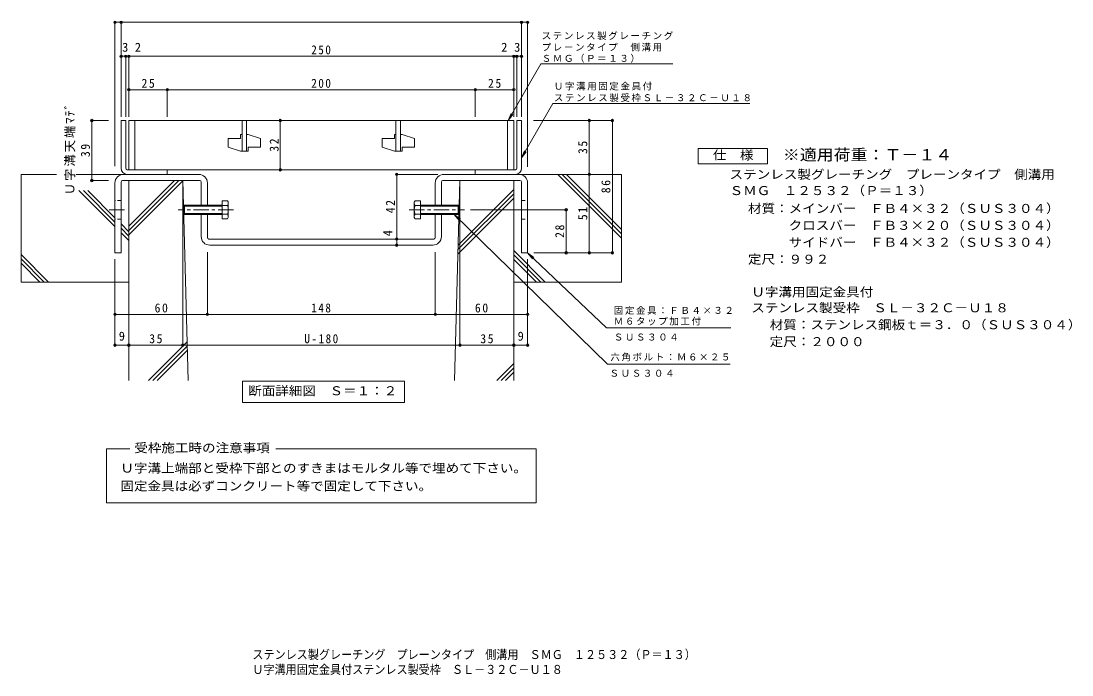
# Model space of a CAD drawing. Units: millimetres, scale not verified. Extents: x -243 to 440, y -388 to 295.
# Drawn here: x -243 to 440, y -388 to 37 of the extents above; entities that cross this region are included whole.
import ezdxf
from ezdxf.enums import TextEntityAlignment as Align

# ---------------------------------------------------------------- set-up
doc = ezdxf.new("R2010")
doc.units = ezdxf.units.MM
doc.header["$LTSCALE"] = 2
doc.header["$PDMODE"] = 32
doc.header["$PDSIZE"] = 1.6
doc.linetypes.add('CHAIN1', pattern=[8, 5, -1, 1, -1])
doc.linetypes.add('DASHED1', pattern=[1.8, 1.2, -0.6])
doc.layers.add('D-0', color=2, linetype='Continuous')
for name, color, linetype, lineweight in [('D-1', 2, 'Continuous', 9), ('D-2', 3, 'Continuous', 9), ('D-4', 7, 'Continuous', 9), ('D-5', 7, 'Continuous', 9), ('D-6', 6, 'Continuous', 9), ('D-8', 3, 'Continuous', 9), ('D-B', 2, 'Continuous', 9)]:
    doc.layers.add(name, color=color, linetype=linetype, lineweight=lineweight)
doc.styles.add('ＭＳ ゴシック', font='')
doc.styles.get('ＭＳ ゴシック').set_extended_font_data('MS Gothic')

msp = doc.modelspace()

# ---------------------------------------------------------------- linework, layer by layer
at = {"layer": 'D-1'}
for p, q in [((-177.598, -58.399), (-177.598, -27.399)), ((-174.598, -27.399), (-177.598, -27.399)), ((-174.598, -58.399), (-174.598, -27.399)), ((79.402, -58.399), (79.402, -27.399)), ((79.402, -27.399), (82.402, -27.399)), ((82.402, -58.399), (82.402, -27.399)), ((-173.598, -59.399), (-147.598, -59.399)), ((-147.598, -62.399), (-147.598, -59.399)), ((78.402, -59.399), (52.402, -59.399)), ((52.402, -62.399), (52.402, -59.399)), ((-173.598, -62.399), (-174.599, -62.399)), ((-147.598, -62.399), (-173.598, -62.399)), ((52.402, -62.399), (78.402, -62.399)), ((78.402, -62.399), (79.402, -62.399))]:
    msp.add_line(p, q, dxfattribs=at)
for centre, radius, start, end in [((-173.598, -58.399), 4, 180, 270), ((-173.598, -58.399), 1, 180, 270), ((78.402, -58.399), 1, 270, 0), ((78.402, -58.399), 4, 270, 0)]:
    msp.add_arc(centre, radius, start, end, dxfattribs=at)
at = {"layer": 'D-2'}
for p, q in [((-172.598, -27.399), (-172.598, -59.399)), ((77.402, -27.399), (-172.598, -27.399)), ((-168.598, -27.399), (-168.598, -59.399)), ((-99.098, -27.399), (-99.098, -47.399)), ((-96.098, -27.399), (-96.098, -47.399)), ((0.902, -27.399), (0.902, -47.399)), ((3.902, -27.399), (3.902, -47.399)), ((73.402, -27.399), (73.402, -59.399)), ((77.402, -27.399), (77.402, -59.399)), ((-108.098, -39.149), (-108.098, -44.649)), ((-108.098, -39.149), (-100.098, -39.149)), ((-100.098, -36.399), (-100.098, -39.149)), ((-99.098, -36.399), (-100.098, -36.399)), ((-95.098, -36.399), (-96.098, -36.399)), ((-95.098, -36.399), (-87.098, -39.149)), ((-87.098, -39.149), (-87.098, -44.649)), ((-8.098, -39.149), (-8.098, -44.649)), ((-8.098, -39.149), (-0.098, -39.149)), ((-0.098, -36.399), (-0.098, -39.149)), ((0.902, -36.399), (-0.098, -36.399)), ((4.902, -36.399), (3.902, -36.399)), ((4.902, -36.399), (12.902, -39.149)), ((12.902, -39.149), (12.902, -44.649)), ((-108.098, -44.649), (-100.098, -47.399)), ((-95.098, -47.399), (-100.098, -47.399)), ((-95.098, -44.649), (-95.098, -47.399)), ((-95.098, -44.649), (-87.098, -44.649)), ((-8.098, -44.649), (-0.098, -47.399)), ((4.902, -47.399), (-0.098, -47.399)), ((4.902, -44.649), (4.902, -47.399)), ((4.902, -44.649), (12.902, -44.649)), ((-172.598, -59.399), (77.402, -59.399))]:
    msp.add_line(p, q, dxfattribs=at)
at = {"layer": 'D-4'}
for p, q in [((-181.598, 37.091), (-181.598, -56.981)), ((-177.598, 36.491), (-181.598, 36.491)), ((-177.598, 37.091), (-177.598, -24.899)), ((-177.598, 36.491), (82.402, 36.491)), ((82.402, 37.091), (82.402, -24.899)), ((82.402, 36.491), (86.402, 36.491)), ((86.402, 37.091), (86.402, -57.497)), ((-174.598, 14.952), (-174.598, -24.899)), ((-172.598, 14.952), (-172.598, -24.899)), ((77.402, 14.952), (77.402, -24.899)), ((79.402, 14.952), (79.402, -24.899)), ((-147.598, -6.799), (-147.598, -24.899)), ((52.402, -6.799), (52.402, -24.899)), ((-197.198, -27.399), (-185.819, -27.399)), ((-196.598, -66.399), (-196.598, -27.399)), ((-74.212, -59.399), (-74.212, -27.399)), ((142.002, -27.399), (90.109, -27.399)), ((126.402, -27.399), (126.402, -62.399)), ((141.402, -27.399), (141.402, -113.399)), ((-197.198, -66.399), (-185.819, -66.399)), ((0.802, -62.399), (28.002, -62.399)), ((126.402, -62.399), (126.402, -113.399)), ((-137.598, -173.999), (-137.598, -70.399)), ((42.402, -173.999), (42.402, -70.399)), ((112.002, -85.4), (49.339, -85.4)), ((111.402, -113.399), (111.402, -85.4)), ((-121.598, -154), (-121.598, -112.918)), ((26.402, -154), (26.402, -112.918)), ((142.002, -113.399), (90.402, -113.399)), ((-181.598, -173.999), (-181.598, -117.399)), ((86.402, -173.999), (86.402, -117.399)), ((-137.598, -173.399), (42.402, -173.399))]:
    msp.add_line(p, q, dxfattribs=at)
for points in [[(-177.598, 14.352), (-174.598, 14.352), (-172.598, 14.352), (77.402, 14.352), (79.402, 14.352), (82.402, 14.352)], [(-172.598, -7.399), (-147.598, -7.399), (52.402, -7.399), (77.402, -7.399)], [(1.402, -108.399), (1.402, -104.399), (1.402, -62.399)], [(-181.598, -153.4), (-121.598, -153.4), (26.402, -153.4), (86.402, -153.4)], [(-181.598, -173.399), (-172.598, -173.399), (-137.598, -173.399)], [(42.402, -173.399), (77.402, -173.399), (86.402, -173.399)]]:
    msp.add_lwpolyline(points, dxfattribs=at)
for p in [(-181.598, 36.491), (-177.598, 36.491), (82.402, 36.491), (86.402, 36.491), (-177.598, 14.352), (-174.598, 14.352), (-172.598, 14.352), (77.402, 14.352), (79.402, 14.352), (82.402, 14.352), (-172.598, -7.399), (-147.598, -7.399), (52.402, -7.399), (77.402, -7.399), (-196.598, -27.399), (-74.212, -27.399), (126.402, -27.399), (141.402, -27.399), (-74.212, -59.399), (-196.598, -66.399), (1.402, -62.399), (126.402, -62.399), (111.402, -85.4), (1.402, -104.399), (1.402, -108.399), (111.402, -113.399), (126.402, -113.399), (141.402, -113.399), (-181.598, -153.4), (-121.598, -153.4), (26.402, -153.4), (86.402, -153.4), (-181.598, -173.399), (-172.598, -173.399), (-137.598, -173.399), (42.402, -173.399), (77.402, -173.399), (86.402, -173.399)]:
    msp.add_point(p, dxfattribs=at)
at = {"layer": 'D-5'}
for p, q in [((73.741, -27.399), (95.027, 9.469)), ((95.027, 9.469), (180.697, 9.469)), ((82.402, -51.62), (102.812, -16.269)), ((230.774, -16.269), (102.812, -16.269)), ((73.741, -27.399), (75.655, -22.779)), ((73.741, -27.399), (76.785, -23.432)), ((82.402, -51.62), (84.315, -47.001)), ((82.402, -51.62), (85.445, -47.653)), ((38.769, -88.4), (41.852, -92.337)), ((86.402, -113.399), (90.369, -116.442)), ((86.402, -113.399), (89.446, -117.365)), ((86.402, -113.399), (137.569, -162.22)), ((218.341, -162.22), (137.569, -162.22)), ((138.155, -185.832), (217.926, -185.832)), ((-98.668, -196.708), (6.532, -196.708)), ((-98.668, -196.708), (-98.668, -210.708)), ((6.532, -196.708), (6.532, -210.708)), ((-98.668, -210.708), (6.532, -210.708)), ((-187.056, -240.85), (-171.84, -240.85)), ((-187.056, -275.773), (-187.056, -240.85)), ((-77.126, -240.85), (91.86, -240.85)), ((91.86, -240.85), (91.86, -275.773)), ((91.86, -275.773), (-187.056, -275.773))]:
    msp.add_line(p, q, dxfattribs=at)
msp.add_lwpolyline([(197.115, -55.496), (197.115, -45.496), (242.115, -45.496), (242.115, -55.496)], close=True, dxfattribs=at)
msp.add_lwpolyline([(138.155, -185.832), (38.769, -88.4), (42.765, -91.404)], dxfattribs=at)
at = {"layer": 'D-6'}
for p, q in [((-242.598, -62.399), (-242.598, -132.399)), ((-242.598, -62.399), (-219.623, -62.399)), ((-206.721, -62.399), (-174.598, -62.399)), ((-172.598, -66.399), (-137.598, -66.399)), ((-172.598, -66.399), (-172.598, -196.399)), ((-172.598, -98.786), (-140.211, -66.399)), ((-172.598, -95.958), (-143.039, -66.399)), ((-172.598, -101.615), (-137.592, -66.609)), ((-133.987, -196.399), (-137.598, -66.399)), ((38.791, -196.399), (42.402, -66.399)), ((42.402, -66.399), (77.402, -66.399)), ((77.402, -66.399), (77.402, -196.399)), ((147.402, -62.399), (79.402, -62.399)), ((105.973, -62.399), (147.402, -103.827)), ((108.802, -62.399), (147.402, -100.999)), ((111.63, -62.399), (147.402, -98.17)), ((147.402, -62.399), (147.402, -132.399)), ((-204.952, -72.929), (-181.598, -96.284)), ((-202.124, -72.929), (-181.598, -93.455)), ((-199.296, -72.929), (-181.598, -90.627)), ((41.154, -111.308), (77.402, -75.06)), ((41.235, -108.399), (77.402, -72.232)), ((41.073, -114.217), (77.402, -77.889)), ((-177.598, -94.627), (-172.598, -99.627)), ((-177.598, -97.455), (-172.598, -102.455)), ((-177.598, -100.284), (-172.598, -105.284)), ((-242.598, -114.479), (-224.679, -132.399)), ((77.402, -111.955), (97.845, -132.399)), ((77.402, -114.784), (95.017, -132.399)), ((-242.598, -117.308), (-227.508, -132.399)), ((-242.598, -120.136), (-230.336, -132.399)), ((77.402, -117.612), (92.188, -132.399)), ((-242.598, -132.399), (-172.598, -132.399)), ((147.402, -132.399), (77.402, -132.399)), ((-159.902, -196.399), (-134.688, -171.184)), ((-157.074, -196.399), (-134.611, -173.936)), ((-154.245, -196.399), (-134.535, -176.688)), ((66.372, -196.399), (77.402, -185.369)), ((69.201, -196.399), (77.402, -188.197)), ((72.029, -196.399), (77.402, -191.026))]:
    msp.add_line(p, q, dxfattribs=at)
at = {"layer": 'D-8'}
for p, q in [((-181.598, -67.999), (-181.598, -113.399)), ((-177.598, -67.399), (-177.598, -113.399)), ((-126.598, -66.399), (-176.598, -66.399)), ((-127.198, -62.399), (-175.998, -62.399)), ((-125.598, -82.399), (-125.598, -67.399)), ((-121.598, -82.399), (-121.598, -67.999)), ((26.402, -82.399), (26.402, -67.999)), ((30.402, -82.399), (30.402, -67.399)), ((31.402, -66.399), (81.402, -66.399)), ((32.002, -62.399), (80.802, -62.399)), ((82.402, -67.399), (82.402, -113.399)), ((86.402, -67.999), (86.402, -113.399)), ((-125.598, -102.799), (-125.598, -88.4)), ((-121.598, -103.399), (-121.598, -88.4)), ((26.402, -103.399), (26.402, -88.399)), ((30.402, -102.799), (30.402, -88.399)), ((25.402, -104.399), (-120.598, -104.399)), ((24.802, -108.399), (-119.998, -108.399)), ((-181.598, -113.399), (-177.598, -113.399)), ((86.402, -113.399), (82.402, -113.399))]:
    msp.add_line(p, q, dxfattribs=at)
at = {"layer": 'D-8', "linetype": 'DASHED1'}
for p, q in [((-177.598, -79.399), (-181.598, -79.399)), ((82.402, -79.399), (86.402, -79.399)), ((-121.598, -82.399), (-125.598, -82.399)), ((-121.598, -88.399), (-125.598, -88.399)), ((26.402, -82.399), (30.402, -82.399)), ((26.402, -88.399), (30.402, -88.399)), ((-177.598, -91.399), (-181.598, -91.399)), ((82.402, -91.399), (86.402, -91.399))]:
    msp.add_line(p, q, dxfattribs=at)
at = {"layer": 'D-8', "linetype": 'CHAIN1'}
msp.add_line((-185.416, -85.399), (-174.914, -85.399), dxfattribs=at)
at = {"layer": 'D-8'}
for centre, radius, start, end in [((-175.998, -67.999), 5.6, 90, 180), ((-176.598, -67.399), 1, 90, 180), ((-127.198, -67.999), 5.6, 0, 90), ((-126.598, -67.399), 1, 0, 90), ((32.002, -67.999), 5.6, 90, 180), ((31.402, -67.399), 1, 90, 180), ((80.802, -67.999), 5.6, 0, 90), ((81.402, -67.399), 1, 0, 90), ((-119.998, -102.799), 5.6, 180, 270), ((-120.598, -103.399), 1, 180, 270), ((24.802, -102.799), 5.6, 270, 0), ((25.402, -103.399), 1, 270, 0)]:
    msp.add_arc(centre, radius, start, end, dxfattribs=at)
at = {"layer": 'D-B'}
for p, q in [((-112.003, -79.627), (-112.003, -91.174)), ((-108.449, -79.627), (-112.003, -79.627)), ((-108.449, -79.627), (-108.003, -80.4)), ((-108.003, -90.4), (-108.003, -80.4)), ((13.253, -79.627), (12.806, -80.4)), ((12.806, -90.4), (12.806, -80.4)), ((13.253, -79.627), (16.806, -79.627)), ((16.806, -79.627), (16.806, -91.174)), ((-137.003, -82.942), (-136.461, -82.4)), ((-137.003, -87.859), (-137.003, -82.942)), ((-112.003, -82.942), (-137.003, -82.942)), ((-137.003, -87.859), (-136.461, -88.4)), ((-112.003, -87.859), (-137.003, -87.859)), ((-136.461, -82.4), (-136.461, -88.4)), ((-112.003, -82.4), (-136.461, -82.4)), ((-112.003, -88.4), (-136.461, -88.4)), ((-108.449, -82.513), (-112.003, -82.513)), ((-108.449, -88.287), (-112.003, -88.287)), ((13.253, -82.513), (16.806, -82.513)), ((13.253, -88.287), (16.806, -88.287)), ((16.806, -82.4), (41.265, -82.4)), ((16.806, -82.942), (41.806, -82.942)), ((16.806, -87.859), (41.806, -87.859)), ((16.806, -88.4), (41.265, -88.4)), ((41.265, -82.4), (41.265, -88.4)), ((41.806, -82.942), (41.265, -82.4)), ((41.806, -87.859), (41.265, -88.4)), ((41.806, -87.859), (41.806, -82.942)), ((-108.449, -91.174), (-112.003, -91.174)), ((-108.003, -90.4), (-108.449, -91.174)), ((12.806, -90.4), (13.253, -91.174)), ((13.253, -91.174), (16.806, -91.174))]:
    msp.add_line(p, q, dxfattribs=at)
at = {"layer": 'D-B', "linetype": 'CHAIN1'}
for p, q in [((-104.642, -85.4), (-140.536, -85.4)), ((9.445, -85.4), (45.339, -85.4))]:
    msp.add_line(p, q, dxfattribs=at)
at = {"layer": 'D-B'}
for centre, radius, start, end in [((-111.4, -81.331), 3.408, 4.38425, 29.99998), ((-110.849, -80.98), 2.848, 327.42444, 358.1913), ((16.204, -81.331), 3.408, 150, 175.61575), ((15.652, -80.98), 2.848, 181.80869, 212.57555), ((-117.556, -85.4), 9.553, 342.41203, 17.58795), ((-110.849, -89.82), 2.848, 1.80869, 32.57555), ((22.359, -85.4), 9.553, 162.41203, 197.58795), ((15.652, -89.82), 2.848, 147.42445, 178.19131), ((-111.4, -89.47), 3.408, 329.99998, 355.61574), ((16.204, -89.47), 3.408, 184.38426, 210)]:
    msp.add_arc(centre, radius, start, end, dxfattribs=at)

# ---------------------------------------------------------------- texts
at = {"layer": 'D-0', "style": 'ＭＳ ゴシック', "width": 0.9}
msp.add_text('Ｕ字溝用固定金具付ステンレス製受枠\u3000ＳＬ－３２Ｃ－Ｕ１８', height=5.865, dxfattribs=at).set_placement((-92.359, -388.829), align=Align.BOTTOM_LEFT)
at = {"layer": 'D-4', "color": 2, "style": 'ＭＳ ゴシック'}
for s, p in [('3', (-176.929, 15.552)), ('2', (-168.663, 15.552)), ('2', (69.237, 15.552)), ('3', (77.641, 15.552)), ('9', (-179.098, -172.199)), ('9', (79.902, -172.199))]:
    msp.add_text(s, height=5.865, dxfattribs=at).set_placement(p, align=Align.BOTTOM_LEFT)
msp.add_text('4', height=5.865, rotation=90, dxfattribs=at).set_placement((0.202, -102.571), align=Align.BOTTOM_LEFT)
at = {"layer": 'D-4', "color": 2, "char_height": 5.865, "attachment_point": 7, "style": 'ＭＳ ゴシック'}
for s, insert in [('\\T1.27;\\W0.9;250', (-54.098, 15.552)), ('\\T1.27;\\W0.95;25', (-164.348, -6.199)), ('\\T1.27;\\W0.9;200', (-54.098, -6.199)), ('\\T1.27;\\W0.95;25', (60.652, -6.199)), ('\\T1.27;\\W0.95;60', (-155.848, -152.2)), ('\\T1.27;\\W0.9;148', (-54.098, -152.2)), ('\\T1.27;\\W0.95;60', (52.152, -152.2)), ('\\T1.27;\\W0.95;35', (-159.348, -172.199)), ('\\T1.28;\\W0.9;U-180', (-58.598, -172.199)), ('\\T1.27;\\W0.95;35', (55.652, -172.199))]:
    msp.add_mtext(s, dxfattribs=dict(at, insert=insert))
at = {"layer": 'D-4', "color": 2, "char_height": 5.865, "attachment_point": 7, "rotation": 90, "style": 'ＭＳ ゴシック'}
for s, insert in [('\\T1.16;Ｕ字溝天端ﾏﾃﾞ', (-207.302, -75.899)), ('\\T1.27;\\W0.95;32', (-75.212, -47.649)), ('\\T1.27;\\W0.95;39', (-197.798, -51.149)), ('\\T1.27;\\W0.95;35', (125.202, -49.149)), ('\\T1.27;\\W0.95;86', (140.202, -74.649)), ('\\T1.27;\\W0.95;42', (0.202, -87.649)), ('\\T1.27;\\W0.95;51', (125.202, -92.149)), ('\\T1.27;\\W0.95;28', (110.202, -103.649))]:
    msp.add_mtext(s, dxfattribs=dict(at, insert=insert))
at = {"layer": 'D-5', "color": 2, "style": 'ＭＳ ゴシック'}
for s, width, p in [('仕\u3000様', 1.1, (206.615, -54.496)), ('ステンレス製グレーチング\u3000プレーンタイプ\u3000側溝用', 1.1, (217.533, -67.08)), ('ＳＭＧ\u3000１２５３２（Ｐ＝１３）', 1.1, (217.533, -77.601)), ('材質：メインバー\u3000ＦＢ４×３２（ＳＵＳ３０４）', 1.1, (229.475, -89.21)), ('\u3000\u3000\u3000クロスバー\u3000ＦＢ３×２０（ＳＵＳ３０４）', 1.1, (229.475, -100.21)), ('\u3000\u3000\u3000サイドバー\u3000ＦＢ４×３２（ＳＵＳ３０４）', 1.1, (229.475, -111.21)), ('定尺：９９２', 1.1, (229.475, -122.21)), ('Ｕ字溝用固定金具付', 1.1, (231.646, -143.529)), ('ステンレス製受枠\u3000ＳＬ－３２Ｃ－Ｕ１８', 1.1, (231.646, -153.789)), ('材質：ステンレス鋼板ｔ＝３．０（ＳＵＳ３０４）', 1.1, (243.588, -164.789)), ('定尺：２０００', 1.1, (243.588, -175.789)), ('断面詳細図\u3000Ｓ＝１：２', 1.1, (-95.068, -207.708)), ('受枠施工時の注意事項', 1.1, (-169.062, -244.82)), ('Ｕ字溝上端部と受枠下部とのすきまはモルタル等で埋めて下さい。', 1.1, (-178.062, -257.96)), ('固定金具は必ずコンクリート等で固定して下さい。', 1.1, (-178.062, -269.62)), ('ステンレス製グレーチング\u3000プレーンタイプ\u3000側溝用\u3000ＳＭＧ\u3000１２５３２（Ｐ＝１３）', 0.9, (-92.359, -379.137))]:
    msp.add_text(s, height=5.865, dxfattribs=dict(at, width=width)).set_placement(p, align=Align.BOTTOM_LEFT)
at = {"layer": 'D-5', "color": 3, "style": 'ＭＳ ゴシック', "width": 1.1}
msp.add_text('※適用荷重：Ｔ－１４', height=7.331, dxfattribs=at).set_placement((252.115, -55.496), align=Align.BOTTOM_LEFT)
at = {"layer": 'D-5', "char_height": 4.399, "attachment_point": 7, "style": 'ＭＳ ゴシック'}
for s, insert in [('\\T1.17;ステンレス製グレーチング', (95.508, 24.994)), ('\\T1.17;プレーンタイプ\u3000側溝用', (95.508, 17.5)), ('\\T1.17;ＳＭＧ（Ｐ＝１３）', (95.508, 10.173)), ('\\T1.17;Ｕ字溝用固定金具付', (103.435, -7.826)), ('\\T1.17;ステンレス製受枠ＳＬ－３２Ｃ－Ｕ１８', (103.435, -15.317)), ('\\T1.17;固定金具：ＦＢ４×３２', (142.341, -153.554)), ('\\T1.17;Ｍ６タップ加工付', (142.341, -160.554)), ('\\T1.17;ＳＵＳ３０４', (142.341, -170.441)), ('\\T1.17;六角ボルト：Ｍ６×２５', (140.104, -183.832)), ('\\T1.17;ＳＵＳ３０４', (139.583, -193.965))]:
    msp.add_mtext(s, dxfattribs=dict(at, insert=insert))

doc.saveas('drawing.dxf')
